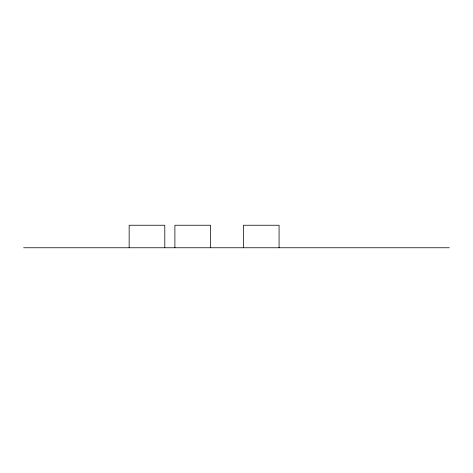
<?xml version="1.0" encoding="UTF-8"?>
<svg xmlns="http://www.w3.org/2000/svg" width="473" height="473" viewBox="0 0 473 473"><rect width="100%" height="100%" fill="white"/><g stroke="black" fill="none" stroke-linecap="round" stroke-linejoin="round"><path stroke-width="0.71" d="M23.65 247.757L449.35 247.757M279.076 247.757L279.076 225.243L243.435 225.243L243.435 247.757M210.532 247.757L210.532 225.243L174.892 225.243L174.892 247.757M164.793 247.757L164.793 225.243L129.153 225.243L129.153 247.757"/></g></svg>
